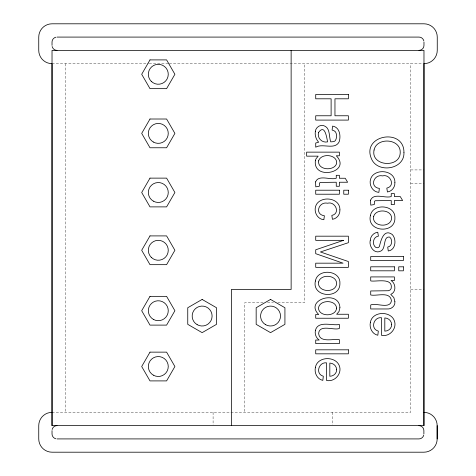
<?xml version="1.0" encoding="UTF-8"?>
<svg xmlns="http://www.w3.org/2000/svg" width="476" height="476" viewBox="0 0 476 476"><rect width="100%" height="100%" fill="white"/><g stroke="black" fill="none" stroke-linecap="round" stroke-linejoin="round"><path stroke-width="0.36" stroke-dasharray="2.38 1.78" d="M52.027 63.653L148.5 63.653M149.22 63.653L168.552 63.653M169.272 63.653L423.973 63.653M410.687 169.92L423.973 169.92M410.687 183.206L423.973 183.206M410.687 289.473L423.973 289.473M263.091 302.76L244.64 302.76L244.64 412.347M267.518 302.76L273.42 302.76M277.853 302.76L304.42 302.76L304.42 63.653M52.027 412.347L410.687 412.347L410.687 63.653M332.647 412.347L332.647 424.895M213.093 412.347L213.093 424.895M65.313 63.653L65.313 412.347"/><path stroke-width="0.71" d="M52.027 425.633L52.027 50.367L423.973 50.367L423.973 425.633L52.027 425.633L52.027 63.653A13.286 13.286 0 0 1 38.746 50.367L38.746 37.086A13.286 13.286 0 0 1 52.027 23.8L423.973 23.8A13.286 13.286 0 0 1 437.254 37.086L437.254 50.367A13.286 13.286 0 0 1 423.973 63.653L423.884 425.633M52.027 412.347A13.286 13.286 0 0 0 38.746 425.633L38.746 438.914A13.286 13.286 0 0 0 52.027 452.2L423.884 452.2A13.286 13.286 0 0 0 437.17 438.914L437.164 425.633A13.28 13.28 0 0 0 423.884 412.347M57.013 37.086L418.987 37.086A4.98 4.98 0 0 1 423.848 40.954M57.013 438.914L418.904 438.914A4.98 4.98 0 0 0 423.759 435.04M437.17 425.633L437.17 438.914M423.973 42.066L423.973 45.387A4.98 4.98 0 0 1 418.987 50.367M423.884 433.933L423.884 430.613A4.98 4.98 0 0 0 418.904 425.633M291.133 50.367L291.133 289.473L231.36 289.473L231.36 425.633M52.027 45.387L52.027 42.066A4.98 4.98 0 0 1 55.9 37.211M52.027 430.613L52.027 433.933A4.98 4.98 0 0 0 55.9 438.789M57.013 50.367A4.98 4.98 0 0 1 52.152 46.493M52.152 429.501A4.98 4.98 0 0 1 57.013 425.633M370.298 240.184C368.597 246.36 374.475 254.749 381.092 250.923C386.149 248.341 382.877 235.989 389.701 237.078C392.837 239.571 392.254 246.461 387.732 247.074L388.261 250.989C395.8 250.108 396.734 239.16 392.248 234.484C383.751 228.301 380.77 240.707 379.378 246.58L378.45 247.466L377.236 247.764L375.82 247.431C371.75 244.67 373.065 236.59 378.396 236.203L377.771 232.24C373.737 232.699 370.483 236.108 370.298 240.184M403.945 152.344C404.88 169.682 377.075 173.77 371.292 158.377C361.611 134.91 404.005 127.556 403.945 152.344M315.302 131.668C314.755 135.481 316.076 139.361 318.64 142.211L315.719 143.014L315.719 147.197C322.663 142.996 334.973 150.398 339.198 141.699C340.995 135.969 339.775 127.163 332.623 126.104L332.093 130.025L334.223 130.846L335.598 132.019C337.002 134.708 336.937 138.224 335.229 140.759L333.866 141.616L330.731 141.878C328.749 136.493 330.558 127.735 323.62 125.616C319.658 124.486 315.552 127.622 315.302 131.668M339.912 209.874C340.185 214.367 336.966 218.716 332.427 219.317L331.826 215.42C340.804 213.51 335.378 201.009 327.571 203.216C318.777 201.193 314.166 214.45 324.382 215.753L323.87 219.698C316.272 219.138 312.726 209.547 316.968 203.639C323.067 195.529 340.298 198.325 339.912 209.874M394.901 182.546C395.181 187.032 391.962 191.388 387.416 191.989L386.815 188.091C395.794 186.181 390.368 173.68 382.561 175.888C373.767 173.865 369.156 187.122 379.378 188.425L378.866 192.369C371.268 191.81 367.722 182.219 371.964 176.31C378.057 168.201 395.294 170.997 394.901 182.546M394.901 301.665C395.348 306.11 391.207 309.459 386.952 308.966L370.715 308.966L370.715 304.979C375.629 302.361 390.106 309.68 391.427 300.772C390.314 290.985 376.748 296.375 370.715 294.983L370.715 290.973L388.422 290.729L390.088 289.991L391.093 288.7C393.587 277.145 376.141 281.976 370.715 280.929L370.715 276.919L394.366 276.919L394.366 280.501L391.046 280.501C395.925 283.363 396.49 292.175 390.76 294.358L393.866 297.589L394.901 301.665M315.386 367.514C314.19 372.922 317.111 379.193 322.823 380.378L323.335 376.23C315.047 374.094 318.634 361.802 326.524 362.849L326.524 380.485C335.913 382.401 343.791 371.375 338.055 363.426C332.462 355.846 317.01 357.256 315.386 367.514M370.376 322.389C369.18 327.791 372.101 334.069 377.819 335.253L378.331 331.106C370.042 328.97 373.624 316.677 381.514 317.724L381.514 335.36C390.909 337.276 398.781 326.25 393.045 318.301C387.452 310.721 372 312.131 370.376 322.389M315.386 281.036C311.625 297.411 340.34 299.523 339.912 283.399C340.697 269.886 317.51 268.161 315.386 281.036M370.376 215.705C366.615 232.086 395.336 234.198 394.901 218.073C395.693 204.561 372.506 202.835 370.376 215.705M315.582 181.88L315.767 186.848L319.307 186.265L319.438 183.135L320.217 182.445L336.258 182.237L336.258 186.265L339.376 186.265L339.376 182.237L347.635 182.237L345.231 178.25L339.376 178.25L339.376 175.305L336.258 175.305L336.258 178.25C330.445 180.38 318.682 174.228 315.582 181.88M370.572 200.164L370.756 205.132L374.297 204.555L374.433 201.425L375.213 200.735L391.248 200.521L391.248 204.555L394.366 204.555L394.366 200.521L402.631 200.521L400.227 196.534L394.366 196.534L394.366 193.595L391.248 193.595L391.248 196.534C385.441 198.665 373.672 192.512 370.572 200.164M374.065 150.005C370.471 166.392 400.268 168.534 400.227 152.368C400.596 138.456 376.706 137.005 374.065 150.005M318.623 281.959C316.808 291.836 334.253 293.573 336.449 284.821C338.287 274.914 320.806 273.212 318.623 281.959M373.618 216.634C371.798 226.511 389.243 228.248 391.439 219.49C393.283 209.583 375.802 207.887 373.618 216.634M315.386 330.511C314.63 334.11 316.076 338.014 319.194 340.037L315.719 340.037L315.719 343.624L339.376 343.624L339.376 339.614C333.343 338.531 319.473 343.315 318.64 333.337C319.58 323.93 334.104 330.725 339.376 328.458L339.376 324.448C332.337 326.096 317.926 320.086 315.386 330.511M336.609 369.798C336.77 373.493 333.343 376.242 329.82 376.278L329.82 363.069C333.444 363.146 336.71 366.056 336.609 369.798M391.605 324.674C391.76 328.369 388.333 331.118 384.81 331.153L384.81 317.944C388.434 318.022 391.706 320.931 391.605 324.674M318.617 160.834C317.385 170.23 334.057 171.479 336.627 163.524C337.698 154.295 321.104 152.772 318.617 160.834M336.591 308.097C335.997 316.867 319.152 317.129 318.48 308.275C319.158 299.559 335.877 299.327 336.591 308.097M315.398 160.466C312.571 181.16 352.27 172.264 336.3 155.795L339.376 155.795L339.376 152.141L306.657 152.141L306.657 156.152L318.17 156.152L316.034 158.77L315.398 160.466M339.912 307.722L339.007 311.53L336.657 314.249L348.373 314.249L348.373 318.236L315.719 318.236L315.719 314.517L318.706 314.517C303.759 299.755 339.263 289.027 339.912 307.722M318.593 132.399C316.873 137.951 322.008 143.169 327.589 141.878C326.709 137.612 324.912 123.641 318.593 132.399M149.994 59.899L141.693 74.28L149.994 88.655L166.6 88.655L174.9 74.28L166.6 59.899L149.994 59.899M149.994 119.012L141.693 133.393L149.994 147.768L166.6 147.768L174.9 133.393L166.6 119.012L149.994 119.012M149.994 178.125L141.693 192.5L149.994 206.881L166.6 206.881L174.9 192.5L166.6 178.125L149.994 178.125M149.994 235.906L141.693 250.287L149.994 264.668L166.6 264.668L174.9 250.287L166.6 235.906L149.994 235.906M149.994 296.346L141.693 310.727L149.994 325.108L166.6 325.108L174.9 310.727L166.6 296.346L149.994 296.346M149.994 352.139L141.693 366.52L149.994 380.901L166.6 380.901L174.9 366.52L166.6 352.139L149.994 352.139M202.133 299.434L187.752 307.74L187.752 324.34L202.133 332.647L216.515 324.34L216.515 307.74L202.133 299.434M270.546 299.434L256.165 307.74L256.165 324.34L270.546 332.647L284.928 324.34L284.928 307.74L270.546 299.434M343.517 240.344L315.719 249.787L315.719 253.684L343.047 263.174L315.719 263.174L315.719 267.339L348.373 267.339L348.373 261.526L320.419 251.971L348.373 242.683L348.373 236.179L315.719 236.179L315.719 240.344L343.517 240.344M348.373 94.48L315.719 94.48L315.719 98.8L331.112 98.8L331.112 115.769L315.719 115.769L315.719 120.095L348.373 120.095L348.373 115.769L334.961 115.769L334.961 98.8L348.373 98.8L348.373 94.48M339.376 190.21L315.719 190.21L315.719 194.22L339.376 194.22L339.376 190.21M348.373 190.21L343.761 190.21L343.761 194.22L348.373 194.22L348.373 190.21M403.362 256.558L370.715 256.558L370.715 260.568L403.362 260.568L403.362 256.558M394.366 266.804L370.715 266.804L370.715 270.814L394.366 270.814L394.366 266.804M403.362 266.804L398.751 266.804L398.751 270.814L403.362 270.814L403.362 266.804M348.373 349.818L315.719 349.818L315.719 353.829L348.373 353.829L348.373 349.818M151.255 81.325A9.96 9.96 0 0 0 167.921 76.856A9.96 9.96 0 0 0 155.717 64.653A9.96 9.96 0 0 0 151.255 81.325M153.32 142.021A9.96 9.96 0 0 0 168.26 133.393A9.96 9.96 0 0 0 153.32 124.76A9.96 9.96 0 0 0 153.32 142.021M153.32 201.128A9.96 9.96 0 0 0 168.26 192.5A9.96 9.96 0 0 0 153.32 183.873A9.96 9.96 0 0 0 153.32 201.128M151.255 257.332A9.96 9.96 0 0 0 167.921 252.863A9.96 9.96 0 0 0 155.717 240.666A9.96 9.96 0 0 0 151.255 257.332M153.32 319.354A9.96 9.96 0 0 0 168.26 310.727A9.96 9.96 0 0 0 153.32 302.099A9.96 9.96 0 0 0 153.32 319.354M153.32 375.147A9.96 9.96 0 0 0 168.26 366.52A9.96 9.96 0 0 0 153.32 357.892A9.96 9.96 0 0 0 153.32 375.147M197.153 324.668A9.96 9.96 0 0 0 212.1 316.04A9.96 9.96 0 0 0 197.153 307.413A9.96 9.96 0 0 0 197.153 324.668M265.566 324.668A9.96 9.96 0 0 0 280.507 316.04A9.96 9.96 0 0 0 265.566 307.413A9.96 9.96 0 0 0 265.566 324.668"/></g></svg>
